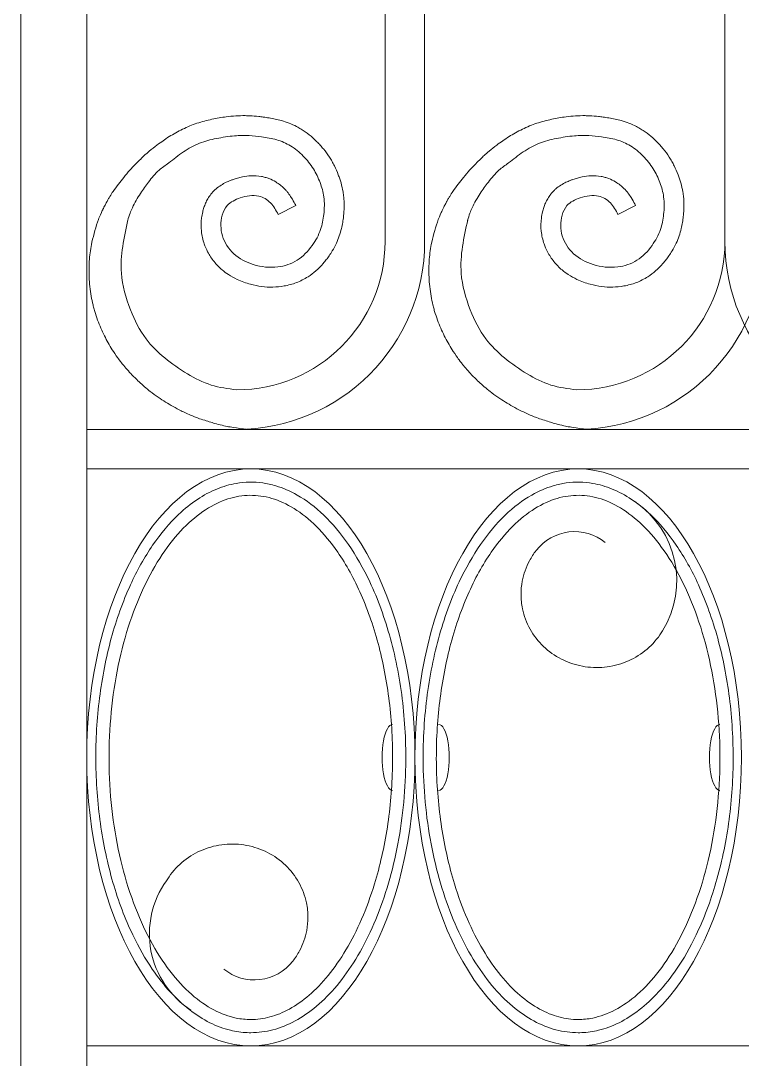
# Model space of a CAD drawing. Header units: millimetres. Extents: x -644 to 652, y 0 to 1491.
# Drawn here: x 336.6 to 494.1, y 324 to 550.8 of the extents above; entities that cross this region are included whole.
import ezdxf

# ---------------------------------------------------------------- set-up
doc = ezdxf.new("R2010")
doc.units = ezdxf.units.MM
doc.layers.add('ceco.net 171', color=7, linetype='Continuous')

msp = doc.modelspace()

# ---------------------------------------------------------------- linework, layer by layer
at = {"layer": 'ceco.net 171', "lineweight": 5}
for p, q in [((336.6, 0), (336.6, 1359.91)), ((351, 14.4), (351, 1359.91)), ((424.77, 502.56), (424.77, 771.12)), ((416.13, 502.56), (416.13, 769.17)), ((490.32, 502.56), (490.32, 628.29)), ((392.79, 508.44), (396.63, 510.43)), ((466.98, 508.44), (470.82, 510.43)), ((637.2, 461.52), (351, 461.52)), ((637.2, 452.88), (351, 452.88)), ((637.2, 326.88), (351, 326.88))]:
    msp.add_line(p, q, dxfattribs=at)
for centre, radius, start, end in [((383.73, 502.56), 41.04, 270, 0), ((383.73, 502.56), 32.4, 270, 0), ((457.92, 502.56), 32.4, 270, 0), ((457.92, 502.56), 41.04, 270, 0), ((531.36, 502.56), 41.04, 180, 270), ((458.94, 428.49), 20.86, 328.2977, 55.9455), ((457.49, 428.61), 10.58, 50.8035, 142.3273), ((384.52, 351.36), 19.84, 144.3047, 237.1315), ((387.61, 351.86), 10.58, 230.8035, 322.3273)]:
    msp.add_arc(centre, radius, start, end, dxfattribs=at)
msp.add_ellipse((386.82, 389.88), major_axis=(0, -63), ratio=0.568571, dxfattribs=at)
at = {"layer": 'ceco.net 171', "lineweight": 5, "extrusion": (0, 0, -1)}
msp.add_ellipse((458.28, 389.88), major_axis=(0, -63), ratio=0.565714, dxfattribs=at)
for centre in [(417.78, 389.88), (489.24, 389.88)]:
    msp.add_ellipse(centre, major_axis=(0, -7.2), ratio=0.320416, start_param=6.283185, end_param=9.424801, dxfattribs=at)
at = {"layer": 'ceco.net 171', "lineweight": 5}
msp.add_ellipse((427.83, 389.88), major_axis=(0, -7.2), ratio=0.320416, start_param=6.283185, end_param=9.424801, dxfattribs=at)
for points, knots in [([(354.21, 508.91), (354.35, 509.22), (354.47, 509.46), (354.63, 509.81), (354.83, 510.21), (355.13, 510.71), (355.25, 510.98), (355.45, 511.33), (355.57, 511.59), (355.79, 511.99), (355.93, 512.17), (356.29, 512.77), (356.51, 513.15), (357.13, 514), (357.53, 514.59), (358.29, 515.57), (358.69, 516.08), (359.52, 517.09), (359.96, 517.64), (360.8, 518.57), (361.21, 518.98), (362.09, 519.91), (362.48, 520.25), (363.01, 520.8), (363.34, 521.15), (363.79, 521.52), (364.38, 522), (365.23, 522.74), (365.78, 523.19), (366.73, 523.92), (367.33, 524.31), (368, 524.83), (368.55, 525.18), (369.94, 526.03), (370.91, 526.56), (372.96, 527.59), (373.99, 528.03), (376.15, 528.72), (377.24, 529.01), (379.37, 529.47), (380.41, 529.65), (382.15, 529.86), (382.83, 529.93), (384.21, 530.02), (384.91, 530.04), (385.95, 530.03), (386.28, 530.02), (387.27, 529.98), (387.91, 529.92), (388.88, 529.82), (389.21, 529.78), (389.75, 529.7), (389.96, 529.68), (390.38, 529.61), (390.6, 529.58), (391.25, 529.47), (391.7, 529.39), (392.6, 529.2), (393.05, 529.09), (394.06, 528.8), (394.62, 528.61), (395.73, 528.18), (396.28, 527.93), (397.15, 527.49), (397.48, 527.3), (398.11, 526.91), (398.42, 526.71), (399.31, 526.08), (399.86, 525.64), (400.67, 524.91), (400.96, 524.63), (401.49, 524.1), (401.73, 523.84), (402.21, 523.31), (402.45, 523.04), (403.14, 522.2), (403.57, 521.61), (404.18, 520.68), (404.37, 520.36), (404.73, 519.72), (404.9, 519.4), (405.38, 518.44), (405.66, 517.79), (406.02, 516.85), (406.13, 516.55), (406.33, 515.95), (406.43, 515.65), (406.69, 514.71), (406.85, 514.06), (407.02, 513.01), (407.07, 512.64), (407.15, 511.9), (407.17, 511.53), (407.21, 510.45), (407.19, 509.75), (407.12, 508.72), (407.09, 508.38), (407.01, 507.61), (406.95, 507.17), (406.8, 506.27), (406.71, 505.82), (406.47, 504.83), (406.32, 504.29), (405.95, 503.22), (405.74, 502.7), (405.23, 501.6), (404.92, 501.03), (404.38, 500.13), (404.16, 499.78), (403.72, 499.16), (403.52, 498.87), (403.08, 498.3), (402.85, 498.02), (402.13, 497.19), (401.6, 496.64), (400.49, 495.68), (399.93, 495.25), (398.91, 494.59), (398.49, 494.36), (397.63, 493.93), (397.2, 493.74), (395.89, 493.24), (394.99, 493), (393.27, 492.69), (392.45, 492.61), (390.82, 492.58), (390.02, 492.62), (388.38, 492.83), (387.55, 492.99), (386.25, 493.34), (385.76, 493.5), (384.79, 493.85), (384.3, 494.05), (383.18, 494.58), (382.55, 494.93), (381.48, 495.63), (381.02, 495.97), (380.26, 496.61), (379.95, 496.9), (379.36, 497.51), (379.07, 497.83), (378.27, 498.82), (377.8, 499.54), (377.11, 500.85), (376.86, 501.42), (376.5, 502.47), (376.37, 502.93), (376.16, 503.86), (376.08, 504.34), (375.93, 505.76), (375.94, 506.73), (376.12, 508.14), (376.21, 508.59), (376.39, 509.34), (376.48, 509.65), (376.69, 510.28), (376.81, 510.6), (377.09, 511.24), (377.25, 511.57), (377.63, 512.22), (377.85, 512.55), (378.27, 513.08), (378.44, 513.29), (378.8, 513.67), (378.99, 513.84), (379.55, 514.34), (379.94, 514.62), (380.7, 515.1), (381.07, 515.3), (381.75, 515.63), (382.06, 515.76), (382.56, 515.95), (382.76, 516.03), (383.12, 516.15), (383.28, 516.2), (383.6, 516.31), (383.76, 516.36), (384.26, 516.5), (384.61, 516.59), (385.59, 516.79), (386.23, 516.89), (387.62, 516.95), (388.36, 516.91), (389.41, 516.71), (389.69, 516.64), (390.24, 516.49), (390.51, 516.4), (391.29, 516.09), (391.79, 515.84), (392.62, 515.35), (392.96, 515.11), (393.54, 514.65), (393.79, 514.43), (394.2, 514.04), (394.36, 513.87), (394.67, 513.52), (394.82, 513.35), (395.22, 512.83), (395.45, 512.49), (395.98, 511.65), (396.23, 511.18), (396.51, 510.65), (396.57, 510.54), (396.63, 510.43)], [0, 0, 0, 0, 0.938689, 0.938689, 2.143991, 2.143991, 3.154332, 3.154332, 3.911141, 3.911141, 4.667949, 4.667949, 6.181566, 6.181566, 8.404073, 8.404073, 10.62658, 10.62658, 13.102091, 13.102091, 15.573724, 15.573724, 17.372488, 17.372488, 18.721921, 18.721921, 20.071354, 20.071354, 22.77022, 22.77022, 24.833062, 24.833062, 26.895903, 26.895903, 31.021587, 31.021587, 35.147271, 35.147271, 39.272955, 39.272955, 43.146545, 43.146545, 45.643216, 45.643216, 48.139887, 48.139887, 49.287545, 49.287545, 51.582861, 51.582861, 52.843849, 52.843849, 53.648432, 53.648432, 54.453014, 54.453014, 56.062179, 56.062179, 57.603868, 57.603868, 59.471659, 59.471659, 61.33945, 61.33945, 62.462031, 62.462031, 63.584612, 63.584612, 65.829775, 65.829775, 67.155027, 67.155027, 68.349006, 68.349006, 69.542986, 69.542986, 71.930946, 71.930946, 73.112753, 73.112753, 74.294561, 74.294561, 76.658176, 76.658176, 77.714632, 77.714632, 78.771088, 78.771088, 80.883999, 80.883999, 82.033908, 82.033908, 83.183817, 83.183817, 85.483635, 85.483635, 86.646911, 86.646911, 88.166115, 88.166115, 89.68532, 89.68532, 91.411182, 91.411182, 93.137045, 93.137045, 95.17609, 95.17609, 96.511033, 96.511033, 97.663327, 97.663327, 98.815621, 98.815621, 101.120208, 101.120208, 103.171393, 103.171393, 104.532647, 104.532647, 105.893901, 105.893901, 108.616409, 108.616409, 111.088189, 111.088189, 113.559969, 113.559969, 116.201891, 116.201891, 117.826451, 117.826451, 119.451011, 119.451011, 121.577799, 121.577799, 123.190034, 123.190034, 124.375334, 124.375334, 125.560633, 125.560633, 127.931233, 127.931233, 129.620785, 129.620785, 130.907206, 130.907206, 132.193628, 132.193628, 134.76647, 134.76647, 135.984627, 135.984627, 136.825306, 136.825306, 137.665984, 137.665984, 138.497459, 138.497459, 139.334354, 139.334354, 139.863337, 139.863337, 140.39232, 140.39232, 141.450285, 141.450285, 142.508251, 142.508251, 143.419386, 143.419386, 144.06149, 144.06149, 144.579644, 144.579644, 145.097798, 145.097798, 146.134107, 146.134107, 147.854073, 147.854073, 149.574039, 149.574039, 150.204177, 150.204177, 150.834315, 150.834315, 152.09459, 152.09459, 153.056236, 153.056236, 153.803314, 153.803314, 154.351666, 154.351666, 154.900017, 154.900017, 155.99672, 155.99672, 157.757892, 157.757892, 158.254283, 158.254283, 158.254283, 158.254283]), ([(428.4, 508.91), (428.54, 509.22), (428.66, 509.46), (428.82, 509.81), (429.02, 510.21), (429.31, 510.71), (429.44, 510.98), (429.64, 511.33), (429.76, 511.59), (429.97, 511.99), (430.12, 512.17), (430.48, 512.77), (430.7, 513.15), (431.32, 514), (431.72, 514.59), (432.48, 515.57), (432.88, 516.08), (433.71, 517.09), (434.14, 517.64), (434.99, 518.57), (435.4, 518.98), (436.28, 519.91), (436.66, 520.25), (437.2, 520.8), (437.53, 521.15), (437.98, 521.52), (438.57, 522), (439.42, 522.74), (439.97, 523.19), (440.91, 523.92), (441.52, 524.31), (442.19, 524.83), (442.73, 525.18), (444.13, 526.03), (445.1, 526.56), (447.15, 527.59), (448.18, 528.03), (450.33, 528.72), (451.43, 529.01), (453.56, 529.47), (454.6, 529.65), (456.34, 529.86), (457.02, 529.93), (458.4, 530.02), (459.1, 530.04), (460.14, 530.03), (460.47, 530.02), (461.46, 529.98), (462.1, 529.92), (463.06, 529.82), (463.4, 529.78), (463.94, 529.7), (464.15, 529.68), (464.57, 529.61), (464.79, 529.58), (465.44, 529.47), (465.89, 529.39), (466.79, 529.2), (467.24, 529.09), (468.25, 528.8), (468.81, 528.61), (469.92, 528.18), (470.47, 527.93), (471.34, 527.49), (471.66, 527.3), (472.3, 526.91), (472.61, 526.71), (473.5, 526.08), (474.05, 525.64), (474.86, 524.91), (475.15, 524.63), (475.68, 524.1), (475.92, 523.84), (476.4, 523.31), (476.64, 523.04), (477.32, 522.2), (477.76, 521.61), (478.37, 520.68), (478.56, 520.36), (478.92, 519.72), (479.09, 519.4), (479.57, 518.44), (479.85, 517.79), (480.21, 516.85), (480.32, 516.55), (480.52, 515.95), (480.61, 515.65), (480.88, 514.71), (481.04, 514.06), (481.21, 513.01), (481.26, 512.64), (481.33, 511.9), (481.36, 511.53), (481.4, 510.45), (481.38, 509.75), (481.31, 508.72), (481.28, 508.38), (481.19, 507.61), (481.14, 507.17), (480.99, 506.27), (480.9, 505.82), (480.66, 504.83), (480.51, 504.29), (480.14, 503.22), (479.93, 502.7), (479.42, 501.6), (479.11, 501.03), (478.57, 500.13), (478.35, 499.78), (477.91, 499.16), (477.71, 498.87), (477.27, 498.3), (477.04, 498.02), (476.32, 497.19), (475.79, 496.64), (474.68, 495.68), (474.12, 495.25), (473.1, 494.59), (472.68, 494.36), (471.82, 493.93), (471.39, 493.74), (470.07, 493.24), (469.18, 493), (467.46, 492.69), (466.64, 492.61), (465.01, 492.58), (464.2, 492.62), (462.57, 492.83), (461.74, 492.99), (460.44, 493.34), (459.95, 493.5), (458.97, 493.85), (458.49, 494.05), (457.37, 494.58), (456.74, 494.93), (455.67, 495.63), (455.21, 495.97), (454.45, 496.61), (454.14, 496.9), (453.54, 497.51), (453.26, 497.83), (452.46, 498.82), (451.99, 499.54), (451.3, 500.85), (451.05, 501.42), (450.69, 502.47), (450.56, 502.93), (450.35, 503.86), (450.27, 504.34), (450.12, 505.76), (450.13, 506.73), (450.31, 508.14), (450.4, 508.59), (450.58, 509.34), (450.67, 509.65), (450.87, 510.28), (451, 510.6), (451.28, 511.24), (451.44, 511.57), (451.82, 512.22), (452.04, 512.55), (452.45, 513.08), (452.63, 513.29), (452.99, 513.67), (453.18, 513.84), (453.74, 514.34), (454.13, 514.62), (454.89, 515.1), (455.26, 515.3), (455.94, 515.63), (456.25, 515.76), (456.75, 515.95), (456.95, 516.03), (457.31, 516.15), (457.46, 516.2), (457.79, 516.31), (457.95, 516.36), (458.45, 516.5), (458.8, 516.59), (459.77, 516.79), (460.42, 516.89), (461.81, 516.95), (462.55, 516.91), (463.6, 516.71), (463.88, 516.64), (464.43, 516.49), (464.7, 516.4), (465.48, 516.09), (465.98, 515.84), (466.81, 515.35), (467.15, 515.11), (467.73, 514.65), (467.98, 514.43), (468.38, 514.04), (468.55, 513.87), (468.86, 513.52), (469.01, 513.35), (469.41, 512.83), (469.64, 512.49), (470.17, 511.65), (470.42, 511.18), (470.7, 510.65), (470.76, 510.54), (470.82, 510.43)], [0, 0, 0, 0, 0.938689, 0.938689, 2.143991, 2.143991, 3.154332, 3.154332, 3.911141, 3.911141, 4.667949, 4.667949, 6.181566, 6.181566, 8.404073, 8.404073, 10.62658, 10.62658, 13.102091, 13.102091, 15.573724, 15.573724, 17.372488, 17.372488, 18.721921, 18.721921, 20.071354, 20.071354, 22.77022, 22.77022, 24.833062, 24.833062, 26.895903, 26.895903, 31.021587, 31.021587, 35.147271, 35.147271, 39.272955, 39.272955, 43.146545, 43.146545, 45.643216, 45.643216, 48.139887, 48.139887, 49.287545, 49.287545, 51.582861, 51.582861, 52.843849, 52.843849, 53.648432, 53.648432, 54.453014, 54.453014, 56.062179, 56.062179, 57.603868, 57.603868, 59.471659, 59.471659, 61.33945, 61.33945, 62.462031, 62.462031, 63.584612, 63.584612, 65.829775, 65.829775, 67.155027, 67.155027, 68.349006, 68.349006, 69.542986, 69.542986, 71.930946, 71.930946, 73.112753, 73.112753, 74.294561, 74.294561, 76.658176, 76.658176, 77.714632, 77.714632, 78.771088, 78.771088, 80.883999, 80.883999, 82.033908, 82.033908, 83.183817, 83.183817, 85.483635, 85.483635, 86.646911, 86.646911, 88.166115, 88.166115, 89.68532, 89.68532, 91.411182, 91.411182, 93.137045, 93.137045, 95.17609, 95.17609, 96.511033, 96.511033, 97.663327, 97.663327, 98.815621, 98.815621, 101.120208, 101.120208, 103.171393, 103.171393, 104.532647, 104.532647, 105.893901, 105.893901, 108.616409, 108.616409, 111.088189, 111.088189, 113.559969, 113.559969, 116.201891, 116.201891, 117.826451, 117.826451, 119.451011, 119.451011, 121.577799, 121.577799, 123.190034, 123.190034, 124.375334, 124.375334, 125.560633, 125.560633, 127.931233, 127.931233, 129.620785, 129.620785, 130.907206, 130.907206, 132.193628, 132.193628, 134.76647, 134.76647, 135.984627, 135.984627, 136.825306, 136.825306, 137.665984, 137.665984, 138.497459, 138.497459, 139.334354, 139.334354, 139.863337, 139.863337, 140.39232, 140.39232, 141.450285, 141.450285, 142.508251, 142.508251, 143.419386, 143.419386, 144.06149, 144.06149, 144.579644, 144.579644, 145.097798, 145.097798, 146.134107, 146.134107, 147.854073, 147.854073, 149.574039, 149.574039, 150.204177, 150.204177, 150.834315, 150.834315, 152.09459, 152.09459, 153.056236, 153.056236, 153.803314, 153.803314, 154.351666, 154.351666, 154.900017, 154.900017, 155.99672, 155.99672, 157.757892, 157.757892, 158.254283, 158.254283, 158.254283, 158.254283]), ([(386.29, 461.51), (383.3, 461.87), (382.23, 462.06), (381.3, 462.22), (379.85, 462.57), (378.15, 463.03), (377.41, 463.32), (375.86, 463.77), (375.41, 463.94), (374.65, 464.23), (374.34, 464.35), (373.13, 464.86), (372.3, 465.24), (371.05, 465.86), (370.41, 466.19), (368.72, 467.15), (367.7, 467.79), (366, 468.95), (365.4, 469.39), (364.5, 470.09), (364.01, 470.49), (363.2, 471.19), (362.8, 471.54), (361.67, 472.61), (361.24, 473.04), (360.29, 474.04), (359.88, 474.5), (359.27, 475.21), (358.81, 475.77), (358.66, 475.96), (358.05, 476.75), (357.7, 477.23), (357.25, 477.88), (356.2, 479.51), (355.61, 480.51), (354.52, 482.64), (354.02, 483.77), (353.32, 485.55), (353.11, 486.17), (352.81, 487.12), (352.71, 487.44), (352.54, 488.07), (352.45, 488.39), (352.23, 489.33), (352.09, 489.96), (351.75, 491.98), (351.59, 493.43), (351.47, 496.06), (351.49, 497.38), (351.7, 499.96), (351.88, 501.15), (352.52, 504.14), (353.02, 505.82), (353.69, 507.67), (353.88, 508.16), (354.21, 508.91)], [0, 0, 0, 0, 1.598518, 1.598518, 4.795553, 4.795553, 7.705451, 7.705451, 9.125533, 9.125533, 10.545615, 10.545615, 13.385778, 13.385778, 15.585729, 15.585729, 19.98563, 19.98563, 22.272801, 22.272801, 23.941363, 23.941363, 25.609926, 25.609926, 28.94705, 28.94705, 30.67089, 30.67089, 32.09649, 32.09649, 33.522089, 33.522089, 36.373287, 36.373287, 40.440864, 40.440864, 44.508441, 44.508441, 46.570601, 46.570601, 47.59231, 47.59231, 48.614019, 48.614019, 50.657437, 50.657437, 55.272886, 55.272886, 59.888335, 59.888335, 64.503784, 64.503784, 71.194231, 71.194231, 72.666347, 72.666347, 72.666347, 72.666347]), ([(460.48, 461.51), (457.48, 461.87), (456.42, 462.06), (455.49, 462.22), (454.03, 462.57), (452.34, 463.03), (451.6, 463.32), (450.05, 463.77), (449.6, 463.94), (448.84, 464.23), (448.53, 464.35), (447.32, 464.86), (446.49, 465.24), (445.24, 465.86), (444.6, 466.19), (442.91, 467.15), (441.88, 467.79), (440.19, 468.95), (439.59, 469.39), (438.69, 470.09), (438.2, 470.49), (437.39, 471.19), (436.98, 471.54), (435.86, 472.61), (435.43, 473.04), (434.48, 474.04), (434.07, 474.5), (433.46, 475.21), (433, 475.77), (432.85, 475.96), (432.24, 476.75), (431.89, 477.23), (431.44, 477.88), (430.39, 479.51), (429.8, 480.51), (428.71, 482.64), (428.21, 483.77), (427.51, 485.55), (427.3, 486.17), (427, 487.12), (426.9, 487.44), (426.73, 488.07), (426.64, 488.39), (426.42, 489.33), (426.28, 489.96), (425.94, 491.98), (425.78, 493.43), (425.66, 496.06), (425.68, 497.38), (425.89, 499.96), (426.06, 501.15), (426.7, 504.14), (427.21, 505.82), (427.87, 507.67), (428.07, 508.16), (428.4, 508.91)], [0, 0, 0, 0, 1.598518, 1.598518, 4.795553, 4.795553, 7.705451, 7.705451, 9.125533, 9.125533, 10.545615, 10.545615, 13.385778, 13.385778, 15.585729, 15.585729, 19.98563, 19.98563, 22.272801, 22.272801, 23.941363, 23.941363, 25.609926, 25.609926, 28.94705, 28.94705, 30.67089, 30.67089, 32.09649, 32.09649, 33.522089, 33.522089, 36.373287, 36.373287, 40.440864, 40.440864, 44.508441, 44.508441, 46.570601, 46.570601, 47.59231, 47.59231, 48.614019, 48.614019, 50.657437, 50.657437, 55.272886, 55.272886, 59.888335, 59.888335, 64.503784, 64.503784, 71.194231, 71.194231, 72.666347, 72.666347, 72.666347, 72.666347]), ([(386.82, 329.76), (388.43, 329.76), (390.05, 329.97), (393.27, 330.82), (394.89, 331.46), (398.07, 333.18), (399.64, 334.26), (402.71, 336.85), (404.21, 338.37), (407.07, 341.8), (408.44, 343.72), (411, 347.92), (412.2, 350.2), (414.38, 355.07), (415.37, 357.66), (417.11, 363.07), (417.86, 365.9), (419.11, 371.74), (419.6, 374.74), (420.32, 380.84), (420.54, 383.95), (420.75, 391.99), (420.54, 396.95), (419.42, 406.63), (418.52, 411.35), (416.1, 420.25), (414.57, 424.43), (411.39, 431.19), (409.83, 433.93), (406.46, 438.81), (404.66, 440.95), (400.89, 444.57), (398.94, 446.05), (395.41, 448.05), (393.85, 448.72), (391.33, 449.47), (390.37, 449.68), (388.45, 449.95), (387.49, 450.01), (385.57, 449.98), (384.61, 449.89), (382.22, 449.48), (380.79, 449.07), (377.95, 447.9), (376.54, 447.15), (373.75, 445.3), (372.38, 444.2), (369.06, 441.05), (367.16, 438.8), (363.62, 433.63), (361.99, 430.72), (358.9, 423.96), (357.49, 420.04), (355.22, 411.75), (354.36, 407.36), (353.22, 398.37), (352.95, 393.75), (353.01, 384.53), (353.35, 379.93), (354.61, 370.99), (355.54, 366.65), (357.92, 358.46), (359.38, 354.61), (362.35, 348.4), (363.78, 345.9), (366.56, 341.82), (367.88, 340.15), (370.61, 337.17), (372.03, 335.86), (374.92, 333.62), (376.39, 332.69), (379.36, 331.21), (380.87, 330.66), (383.59, 330), (384.81, 329.83), (386.3, 329.77), (386.56, 329.76), (386.82, 329.76)], [0, 0, 0, 0, 0.152478, 0.152478, 0.304956, 0.304956, 0.457433, 0.457433, 0.609911, 0.609911, 0.762389, 0.762389, 0.914867, 0.914867, 1.067344, 1.067344, 1.219822, 1.219822, 1.3723, 1.3723, 1.524778, 1.524778, 1.766377, 1.766377, 2.007976, 2.007976, 2.249575, 2.249575, 2.440183, 2.440183, 2.63079, 2.63079, 2.821398, 2.821398, 2.969314, 2.969314, 3.060015, 3.060015, 3.150715, 3.150715, 3.241416, 3.241416, 3.376364, 3.376364, 3.511313, 3.511313, 3.646262, 3.646262, 3.847082, 3.847082, 4.047902, 4.047902, 4.273412, 4.273412, 4.498922, 4.498922, 4.724431, 4.724431, 4.949941, 4.949941, 5.175258, 5.175258, 5.400574, 5.400574, 5.575016, 5.575016, 5.717021, 5.717021, 5.859026, 5.859026, 6.001031, 6.001031, 6.143036, 6.143036, 6.258452, 6.258452, 6.283185, 6.283185, 6.283185, 6.283185]), ([(458.28, 329.76), (456.67, 329.76), (455.05, 329.97), (451.83, 330.82), (450.21, 331.46), (447.03, 333.18), (445.46, 334.26), (442.39, 336.85), (440.89, 338.37), (438.03, 341.8), (436.66, 343.72), (434.1, 347.92), (432.9, 350.2), (430.72, 355.07), (429.73, 357.66), (427.99, 363.07), (427.24, 365.9), (425.99, 371.74), (425.5, 374.74), (424.78, 380.84), (424.56, 383.95), (424.35, 391.99), (424.56, 396.95), (425.68, 406.63), (426.58, 411.35), (429, 420.25), (430.53, 424.43), (433.71, 431.19), (435.27, 433.93), (438.64, 438.81), (440.44, 440.95), (444.21, 444.57), (446.16, 446.05), (449.69, 448.05), (451.25, 448.72), (453.77, 449.47), (454.73, 449.68), (456.65, 449.95), (457.61, 450.01), (459.53, 449.98), (460.49, 449.89), (462.88, 449.48), (464.31, 449.07), (467.15, 447.9), (468.56, 447.15), (471.35, 445.3), (472.72, 444.2), (476.04, 441.05), (477.94, 438.8), (481.48, 433.63), (483.11, 430.72), (486.2, 423.96), (487.61, 420.04), (489.88, 411.75), (490.74, 407.36), (491.88, 398.37), (492.15, 393.75), (492.09, 384.53), (491.75, 379.93), (490.49, 370.99), (489.56, 366.65), (487.18, 358.46), (485.72, 354.61), (482.75, 348.4), (481.32, 345.9), (478.54, 341.82), (477.22, 340.15), (474.49, 337.17), (473.07, 335.86), (470.18, 333.62), (468.71, 332.69), (465.74, 331.21), (464.23, 330.66), (461.51, 330), (460.29, 329.83), (458.8, 329.77), (458.54, 329.76), (458.28, 329.76)], [0, 0, 0, 0, 0.152478, 0.152478, 0.304956, 0.304956, 0.457433, 0.457433, 0.609911, 0.609911, 0.762389, 0.762389, 0.914867, 0.914867, 1.067344, 1.067344, 1.219822, 1.219822, 1.3723, 1.3723, 1.524778, 1.524778, 1.766377, 1.766377, 2.007976, 2.007976, 2.249575, 2.249575, 2.440183, 2.440183, 2.63079, 2.63079, 2.821398, 2.821398, 2.969314, 2.969314, 3.060015, 3.060015, 3.150715, 3.150715, 3.241416, 3.241416, 3.376364, 3.376364, 3.511313, 3.511313, 3.646262, 3.646262, 3.847082, 3.847082, 4.047902, 4.047902, 4.273412, 4.273412, 4.498922, 4.498922, 4.724431, 4.724431, 4.949941, 4.949941, 5.175258, 5.175258, 5.400574, 5.400574, 5.575016, 5.575016, 5.717021, 5.717021, 5.859026, 5.859026, 6.001031, 6.001031, 6.143036, 6.143036, 6.258452, 6.258452, 6.283185, 6.283185, 6.283185, 6.283185]), ([(386.82, 332.64), (388.21, 332.64), (389.6, 332.82), (392.41, 333.58), (393.83, 334.15), (396.69, 335.72), (398.13, 336.73), (400.97, 339.17), (402.37, 340.62), (405.07, 343.93), (406.37, 345.8), (408.81, 349.92), (409.96, 352.17), (412.04, 356.98), (412.99, 359.55), (415.01, 366.15), (415.96, 370.32), (417.29, 378.96), (417.67, 383.42), (417.85, 392.38), (417.64, 396.88), (416.64, 405.66), (415.85, 409.95), (413.76, 418.05), (412.45, 421.88), (409.4, 428.85), (407.66, 432), (404.31, 436.86), (402.75, 438.73), (399.55, 441.91), (397.91, 443.21), (394.64, 445.24), (393.01, 445.97), (389.79, 446.92), (388.21, 447.14), (385.03, 447.1), (383.44, 446.84), (380.22, 445.81), (378.59, 445.03), (375.31, 442.9), (373.68, 441.55), (370.49, 438.28), (368.94, 436.35), (366.02, 431.99), (364.65, 429.55), (362.16, 424.22), (361.04, 421.34), (359.1, 415.25), (358.29, 412.03), (356.99, 405.39), (356.52, 401.95), (355.93, 394.98), (355.81, 391.45), (355.95, 384.4), (356.2, 380.89), (357.05, 374.01), (357.66, 370.64), (359.2, 364.17), (360.13, 361.07), (362.29, 355.23), (363.51, 352.5), (366.17, 347.52), (367.62, 345.26), (370.66, 341.28), (372.25, 339.57), (375.49, 336.72), (377.13, 335.59), (380.4, 333.87), (382.02, 333.3), (384.69, 332.75), (385.75, 332.64), (386.82, 332.64)], [0, 0, 0, 0, 0.155219, 0.155219, 0.310438, 0.310438, 0.465656, 0.465656, 0.620875, 0.620875, 0.776094, 0.776094, 0.931313, 0.931313, 1.086532, 1.086532, 1.312049, 1.312049, 1.537566, 1.537566, 1.763084, 1.763084, 1.988601, 1.988601, 2.214118, 2.214118, 2.439636, 2.439636, 2.616989, 2.616989, 2.794342, 2.794342, 2.971696, 2.971696, 3.149049, 3.149049, 3.326402, 3.326402, 3.503755, 3.503755, 3.681109, 3.681109, 3.858462, 3.858462, 4.035815, 4.035815, 4.213169, 4.213169, 4.390522, 4.390522, 4.567875, 4.567875, 4.745229, 4.745229, 4.922582, 4.922582, 5.099935, 5.099935, 5.277289, 5.277289, 5.454642, 5.454642, 5.631995, 5.631995, 5.809349, 5.809349, 5.986702, 5.986702, 6.164055, 6.164055, 6.283185, 6.283185, 6.283185, 6.283185]), ([(458.28, 332.64), (456.89, 332.64), (455.5, 332.82), (452.69, 333.58), (451.27, 334.15), (448.41, 335.72), (446.97, 336.73), (444.13, 339.17), (442.73, 340.62), (440.03, 343.93), (438.73, 345.8), (436.29, 349.92), (435.14, 352.17), (433.06, 356.98), (432.11, 359.55), (430.09, 366.15), (429.14, 370.32), (427.81, 378.96), (427.43, 383.42), (427.25, 392.38), (427.46, 396.88), (428.46, 405.66), (429.25, 409.95), (431.34, 418.05), (432.65, 421.88), (435.7, 428.85), (437.44, 432), (440.79, 436.86), (442.35, 438.73), (445.55, 441.91), (447.19, 443.21), (450.46, 445.24), (452.09, 445.97), (455.31, 446.92), (456.89, 447.14), (460.07, 447.1), (461.66, 446.84), (464.88, 445.81), (466.51, 445.03), (469.79, 442.9), (471.42, 441.55), (474.61, 438.28), (476.16, 436.35), (479.08, 431.99), (480.45, 429.55), (482.94, 424.22), (484.06, 421.34), (486, 415.25), (486.81, 412.03), (488.11, 405.39), (488.58, 401.95), (489.17, 394.98), (489.29, 391.45), (489.15, 384.4), (488.9, 380.89), (488.05, 374.01), (487.44, 370.64), (485.9, 364.17), (484.97, 361.07), (482.81, 355.23), (481.59, 352.5), (478.93, 347.52), (477.48, 345.26), (474.44, 341.28), (472.85, 339.57), (469.61, 336.72), (467.97, 335.59), (464.7, 333.87), (463.08, 333.3), (460.41, 332.75), (459.35, 332.64), (458.28, 332.64)], [0, 0, 0, 0, 0.155219, 0.155219, 0.310438, 0.310438, 0.465656, 0.465656, 0.620875, 0.620875, 0.776094, 0.776094, 0.931313, 0.931313, 1.086532, 1.086532, 1.312049, 1.312049, 1.537566, 1.537566, 1.763084, 1.763084, 1.988601, 1.988601, 2.214118, 2.214118, 2.439636, 2.439636, 2.616989, 2.616989, 2.794342, 2.794342, 2.971696, 2.971696, 3.149049, 3.149049, 3.326402, 3.326402, 3.503755, 3.503755, 3.681109, 3.681109, 3.858462, 3.858462, 4.035815, 4.035815, 4.213169, 4.213169, 4.390522, 4.390522, 4.567875, 4.567875, 4.745229, 4.745229, 4.922582, 4.922582, 5.099935, 5.099935, 5.277289, 5.277289, 5.454642, 5.454642, 5.631995, 5.631995, 5.809349, 5.809349, 5.986702, 5.986702, 6.164055, 6.164055, 6.283185, 6.283185, 6.283185, 6.283185]), ([(476.69, 417.53), (476.51, 417.23), (476.33, 416.94), (475.23, 415.34), (474.13, 414.16), (471.62, 412.16), (470.21, 411.34), (467.22, 410.14), (465.64, 409.75), (462.42, 409.43), (460.79, 409.5), (457.61, 410.1), (456.07, 410.62), (453.2, 412.08), (451.87, 413.02), (449.56, 415.23), (448.57, 416.51), (447.02, 419.29), (446.46, 420.8), (445.92, 423.38), (445.81, 424.44), (445.81, 425.49), (445.81, 426.45), (445.9, 427.41), (446.37, 429.92), (446.91, 431.43), (448.08, 433.62), (448.57, 434.37), (449.11, 435.08)], [3.659961, 3.659961, 3.659961, 3.659961, 3.723646, 3.723646, 4.019041, 4.019041, 4.314436, 4.314436, 4.609831, 4.609831, 4.905226, 4.905226, 5.200621, 5.200621, 5.496016, 5.496016, 5.791411, 5.791411, 6.086806, 6.086806, 6.283185, 6.283185, 6.283185, 6.462091, 6.462091, 6.757486, 6.757486, 6.922732, 6.922732, 6.922732, 6.922732]), ([(368.41, 362.94), (368.59, 363.24), (368.77, 363.53), (369.87, 365.12), (370.97, 366.31), (373.48, 368.31), (374.89, 369.12), (377.88, 370.33), (379.46, 370.72), (382.68, 371.04), (384.31, 370.97), (387.49, 370.37), (389.03, 369.85), (391.9, 368.38), (393.23, 367.45), (395.54, 365.23), (396.53, 363.96), (398.08, 361.18), (398.64, 359.67), (399.18, 357.08), (399.29, 356.03), (399.29, 354.98), (399.29, 354.01), (399.2, 353.05), (398.73, 350.55), (398.19, 349.03), (397.02, 346.85), (396.53, 346.09), (395.99, 345.39)], [3.659961, 3.659961, 3.659961, 3.659961, 3.723646, 3.723646, 4.019041, 4.019041, 4.314436, 4.314436, 4.609831, 4.609831, 4.905226, 4.905226, 5.200621, 5.200621, 5.496016, 5.496016, 5.791411, 5.791411, 6.086806, 6.086806, 6.283185, 6.283185, 6.283185, 6.462091, 6.462091, 6.757486, 6.757486, 6.922732, 6.922732, 6.922732, 6.922732])]:
    msp.add_open_spline(points, degree=3, knots=knots, dxfattribs=at)
for points in [[(359.96, 507.16), (360.46, 508.74), (360.96, 509.93), (362.74, 513.06), (364.49, 515.53), (366.8, 518.11), (368.89, 519.72), (372.09, 522.11), (375.63, 524.01), (379.31, 525.04), (383.28, 525.62), (386.46, 525.69), (389.16, 525.42), (392.47, 524.76), (395.51, 523.44), (398.26, 521.21), (400.48, 518.43), (401.94, 515.41), (402.76, 512.3), (402.75, 508.47), (402.06, 505.18), (400.22, 501.69), (396.92, 498.45), (392.74, 497), (387.36, 497.53), (383.12, 499.86), (380.63, 503.78), (380.59, 508.3), (381.65, 510.38), (384.53, 512.07), (388.56, 512.47), (391.13, 510.99), (392.79, 508.44)], [(434.15, 507.16), (434.65, 508.74), (435.14, 509.93), (436.92, 513.06), (438.68, 515.53), (440.99, 518.11), (443.08, 519.72), (446.28, 522.11), (449.82, 524.01), (453.5, 525.04), (457.47, 525.62), (460.64, 525.69), (463.35, 525.42), (466.66, 524.76), (469.69, 523.44), (472.45, 521.21), (474.67, 518.43), (476.13, 515.41), (476.95, 512.3), (476.94, 508.47), (476.25, 505.18), (474.41, 501.69), (471.11, 498.45), (466.92, 497), (461.55, 497.53), (457.3, 499.86), (454.81, 503.78), (454.78, 508.3), (455.84, 510.38), (458.72, 512.07), (462.75, 512.47), (465.32, 510.99), (466.98, 508.44)], [(383.73, 470.16), (378.16, 471.21), (372.99, 473.65), (368.02, 477.14), (363.96, 481.29), (360.54, 487.63), (358.56, 495.62), (359.99, 507.3)], [(457.92, 470.16), (452.35, 471.21), (447.17, 473.65), (442.2, 477.14), (438.15, 481.29), (434.73, 487.63), (432.75, 495.62), (434.18, 507.3)]]:
    msp.add_spline(points, degree=3, dxfattribs=at)

doc.saveas('drawing.dxf')
